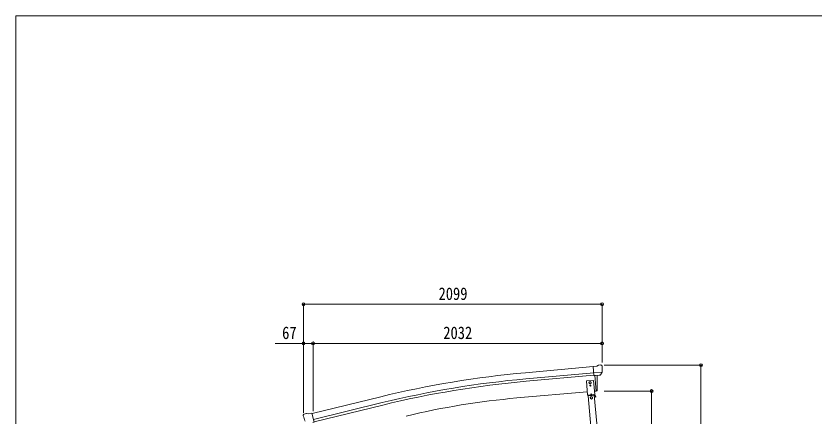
# Model space of a CAD drawing. Units: millimetres at full size. Extents: x -5590 to 5652, y -3902 to 3858.
# Drawn here: x -5590 to 21, y 1047 to 3858 of the extents above; entities that cross this region are included whole.
import ezdxf
from ezdxf.enums import TextEntityAlignment as Align

# ---------------------------------------------------------------- set-up
doc = ezdxf.new("R2010")
doc.units = ezdxf.units.MM
doc.header["$LTSCALE"] = 20
doc.header["$PDMODE"] = 32
doc.header["$PDSIZE"] = 20
for name, color, linetype, lineweight in [('0-1_本体', 4, 'Continuous', 9), ('0-2_部品', 7, 'Continuous', 9), ('0-A_寸法', 6, 'Continuous', 9), ('1-7', 4, 'Continuous', 9), ('F-0_240', 7, 'Continuous', 9)]:
    doc.layers.add(name, color=color, linetype=linetype, lineweight=lineweight)
doc.styles.add('ＭＳ ゴシック', font='')
doc.styles.get('ＭＳ ゴシック').set_extended_font_data('MS Gothic')

msp = doc.modelspace()

# ---------------------------------------------------------------- linework, layer by layer
at = {"layer": '0-1_本体'}
for p, q in [((-1532.02, 1394.32), (-2008.95, 1351.27)), ((-1528.32, 1351.48), (-2005.1, 1308.49)), ((-1526.78, 1334.51), (-2003.56, 1291.51)), ((-1519.48, 1331.89), (-1509.93, 1222.76)), ((-3508.81, 1065.57), (-3025.89, 1182.87)), ((-1573.21, 1217.22), (-2067.8, 1173.95)), ((-1509.93, 1222.76), (-1523.4, 1221.58)), ((-3498.79, 1023.8), (-3015.75, 1141.13)), ((-3494.81, 1007.23), (-3011.72, 1124.56))]:
    msp.add_line(p, q, dxfattribs=at)
msp.add_lwpolyline([(-1519.48, 1331.89), (-1509.93, 1222.76), (-1507.39, 1223.07)], dxfattribs=at)
for centre, radius, start, end in [((-1384.36, -5575.17), 6954.55, 95.15276, 103.65276), ((-1384.36, -5575.17), 6911.6, 95.15276, 103.65276), ((-1384.36, -5575.17), 6894.55, 95.15276, 103.65276), ((-2202.85, 1277.57), 700, 355.76043, 4.54658), ((-1507.76, 1226.05), 3, 277, 355.76043), ((-1604.13, -4125.86), 5320.05, 95, 103.5)]:
    msp.add_arc(centre, radius, start, end, dxfattribs=at)
at = {"layer": '0-2_部品'}
for p, q in [((-1505.59, 1398.26), (-1493.87, 1405.03)), ((-1478.97, 1406.62), (-1492.64, 1405.42)), ((-1469.84, 1400.86), (-1475.32, 1405.47)), ((-1505.59, 1398.26), (-1532.16, 1395.94)), ((-1526.5, 1331.28), (-1532.16, 1395.94)), ((-1469.3, 1355.98), (-1528.21, 1350.82)), ((-1480.55, 1336.49), (-1469.61, 1355.43)), ((-1468.77, 1398.82), (-1468.65, 1397.48)), ((-1516.54, 1332.15), (-1526.5, 1331.28)), ((-1482.93, 1335.09), (-1490.64, 1334.42)), ((-3535.23, 1061.89), (-3509.3, 1068.12)), ((-3570.28, 1050.58), (-3570.01, 1049.43)), ((-3566.07, 1059.15), (-3569.92, 1052.86)), ((-3562.97, 1061.4), (-3549.79, 1064.57)), ((-3535.23, 1061.89), (-3548.49, 1064.59))]:
    msp.add_line(p, q, dxfattribs=at)
for points in [[(-1469.22, 1356.61), (-1469.51, 1355.62), (-1469.61, 1355.43)], [(-1516.54, 1332.15), (-1516.27, 1332.08), (-1490.89, 1334.3), (-1490.64, 1334.42)], [(-3503.87, 1002.67), (-3494.14, 1005), (-3509.3, 1068.12)]]:
    msp.add_lwpolyline(points, dxfattribs=at)
for centre, radius, start, end in [((-1492.37, 1402.43), 3, 95, 120), ((-1478.53, 1401.63), 5, 50.00648, 94.99352), ((-1670.28, 1379.84), 202.4, 353.4085, 5), ((-3373.2, 1096.68), 202.4, 193.5, 205.09125), ((-3561.8, 1056.54), 5, 103.5, 148.5), ((-3549.09, 1061.65), 3, 78.5, 103.5)]:
    msp.add_arc(centre, radius, start, end, dxfattribs=at)
for centre, major_axis, ratio, start_param, end_param in [((-1464.45, 1402.87), (-15.35, 3.44), 0.101033, 5.9751426, 5.9753737), ((-1471.77, 1398.57), (2.71, -1.31), 0.997474, 0.5366567, 1.3225652), ((-1483.2, 1338.08), (1.62, -2.54), 0.997631, 5.8041905, 5.8929484), ((-1483.27, 1338.19), (-3.5, 2.17), 0.650902, 2.1145521, 2.1873627), ((-1483.15, 1338), (1.62, -2.54), 0.997631, 5.965759, 6.7621801), ((-3567.36, 1051.29), (-1.57, -2.57), 0.99628, 4.712389, 5.4996506)]:
    msp.add_ellipse(centre, major_axis=major_axis, ratio=ratio, start_param=start_param, end_param=end_param, dxfattribs=at)
at = {"layer": '0-A_寸法'}
for p, q in [((-3568.86, 1832.42), (-3568.86, 1557.8)), ((-1469.86, 1832.42), (-3568.86, 1832.42)), ((-1469.86, 1832.42), (-1469.86, 1557.8)), ((-3568.86, 1557.8), (-3768.86, 1557.8)), ((-3568.86, 1557.8), (-3568.86, 1070.24)), ((-3568.86, 1557.8), (-3501.86, 1557.8)), ((-3501.86, 1557.8), (-3501.86, 1081.37)), ((-3501.86, 1557.8), (-1469.86, 1557.8)), ((-1469.86, 1557.8), (-1469.86, 1424.12)), ((-774.26, 1404.52), (-1455.68, 1404.52)), ((-774.26, -894.03), (-774.26, 1404.52)), ((-1121.37, 1222.76), (-1455.68, 1222.76)), ((-1121.37, -894.03), (-1121.37, 1222.76))]:
    msp.add_line(p, q, dxfattribs=at)
for p in [(-3568.86, 1832.42), (-1469.86, 1832.42), (-3568.86, 1557.8), (-3501.86, 1557.8), (-1469.86, 1557.8), (-774.26, 1404.52), (-1121.37, 1222.76)]:
    msp.add_point(p, dxfattribs=at)
at = {"layer": '1-7'}
for p, q in [((-1553.16, 1261.36), (-1553.98, 1261.37)), ((-1550.71, 1260.5), (-1549.89, 1260.48)), ((-1523.92, 1193.11), (-1567.75, 1189.28)), ((-1428.3, -404.63), (-1567.75, 1189.28)), ((-1523, 1196.2), (-1566.52, 1192.4)), ((-1566.25, 1189.41), (-1566.52, 1192.4)), ((-1551.81, 1190.67), (-1552.07, 1193.66)), ((-1551.85, 1191.17), (-1539.9, 1192.22)), ((-1547.01, 1204.61), (-1551.14, 1195.75)), ((-1547.01, 1204.61), (-1541.4, 1196.6)), ((-1539.86, 1191.72), (-1540.12, 1194.71)), ((-1525.41, 1192.98), (-1525.67, 1195.97)), ((-1525.45, 1193.48), (-1522.78, 1193.71)), ((-1384.47, -400.8), (-1523.92, 1193.11)), ((-1512.3, 1181.13), (-1520.14, 1194.71)), ((-1516.97, 1184.21), (-1514.8, 1185.46))]:
    msp.add_line(p, q, dxfattribs=at)
for points in [[(-1521.36, 1198.35), (-1530.08, 1297.97), (-1579.89, 1293.62), (-1571.17, 1194)], [(-1553.68, 1288.36), (-1560.18, 1284.6), (-1560.18, 1277.1), (-1553.68, 1273.35), (-1547.18, 1277.1), (-1547.18, 1284.6)], [(-1531.15, 1195.49), (-1561.04, 1192.88), (-1561.21, 1194.87), (-1531.33, 1197.48)], [(-1544.44, 1182.76), (-1550.94, 1179.01), (-1550.94, 1171.5), (-1544.44, 1167.75), (-1537.94, 1171.5), (-1537.94, 1179.01)]]:
    msp.add_lwpolyline(points, close=True, dxfattribs=at)
for points in [[(-1553.98, 1261.37), (-1553.99, 1260.55), (-1553.17, 1260.54)], [(-1552.36, 1259.7), (-1552.38, 1258.89), (-1551.56, 1258.87), (-1551.54, 1259.69)], [(-1551.5, 1262.15), (-1551.49, 1262.97), (-1552.31, 1262.98), (-1552.32, 1262.16)], [(-1549.89, 1260.48), (-1549.88, 1261.3), (-1550.7, 1261.32)], [(-1512.3, 1181.13), (-1514.47, 1179.88), (-1522.31, 1193.46)]]:
    msp.add_lwpolyline(points, dxfattribs=at)
for centre, radius in [((-1553.68, 1280.85), 8.5), ((-1553.68, 1280.85), 7.7), ((-1553.68, 1280.85), 6.5), ((-1551.93, 1260.93), 3.75), ((-1544.44, 1175.25), 8.5), ((-1544.44, 1175.25), 7.7), ((-1544.44, 1175.25), 6.5)]:
    msp.add_circle(centre, radius, dxfattribs=at)
for centre, radius, start, end in [((-1553.18, 1259.72), 0.82, 359, 89), ((-1553.14, 1262.18), 0.82, 269, 359), ((-1550.72, 1259.68), 0.82, 89, 179), ((-1550.68, 1262.14), 0.82, 179, 269), ((-1522.74, 1193.21), 3, 30, 95), ((-1522.74, 1193.21), 0.5, 30, 95)]:
    msp.add_arc(centre, radius, start, end, dxfattribs=at)
at = {"layer": 'F-0_240', "color": 5}
for q in [(-5590.3, -3901.77), (5369.7, 3858.23)]:
    msp.add_line((-5590.3, 3858.23), q, dxfattribs=at)

# ---------------------------------------------------------------- texts
at = {"layer": '0-A_寸法', "color": 7, "style": 'ＭＳ ゴシック', "width": 0.85}
for s, p in [('2099', (-2619.36, 1836.42)), ('67', (-3718.86, 1561.8)), ('2032', (-2585.86, 1561.8))]:
    msp.add_text(s, height=87.98, dxfattribs=at).set_placement(p, align=Align.BOTTOM_LEFT)

doc.saveas('drawing.dxf')
